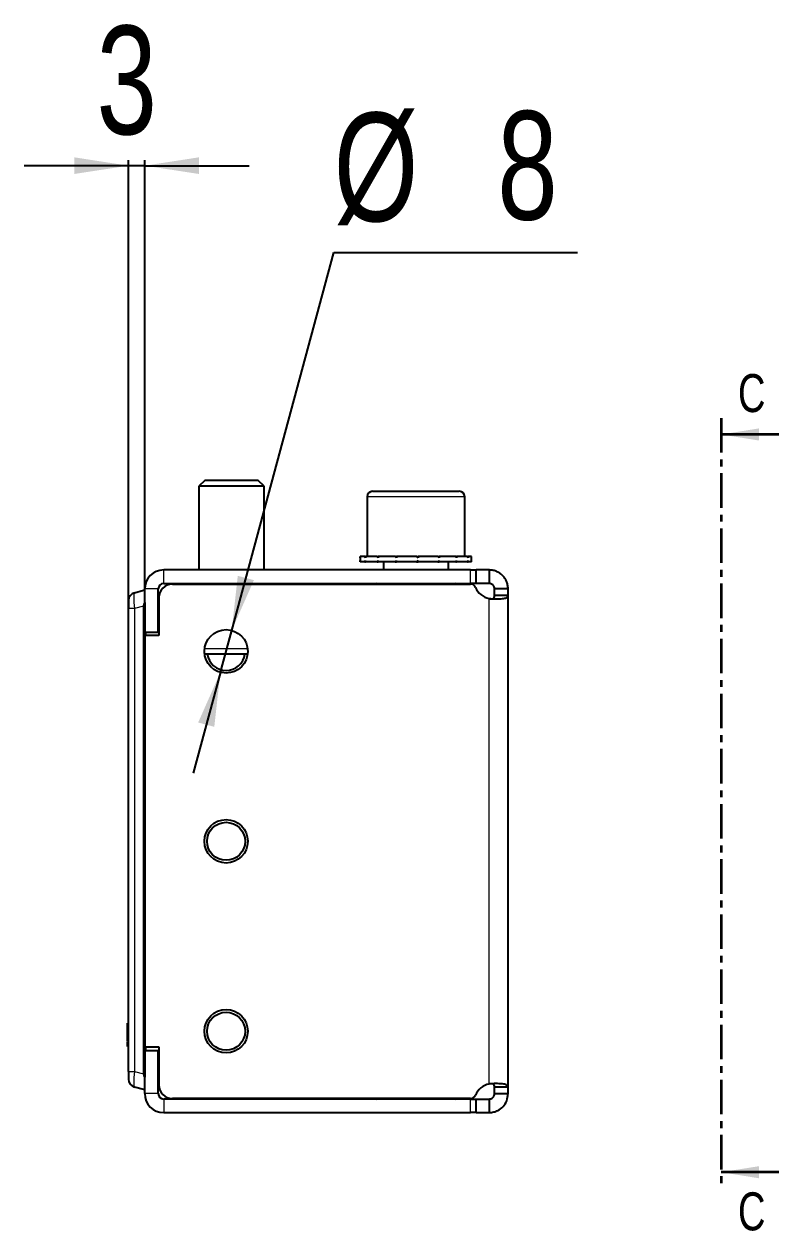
# Model space of a CAD drawing. Header units: millimetres. Extents: x 535 to 3880, y -1371 to 658.
# Drawn here: x 1942.8 to 2081.9, y 126.8 to 349.2 of the extents above; entities that cross this region are included whole.
import ezdxf

# ---------------------------------------------------------------- set-up
doc = ezdxf.new("R2010")
doc.units = ezdxf.units.MM
doc.linetypes.add('CENTER', pattern=[10.16, 6.35, -1.27, 1.27, -1.27])
doc.layers.add('FORMAT', color=7, linetype='Continuous')
doc.styles.add('SLDTEXTSTYLE0', font='TXT', dxfattribs={"width": 0.75})
doc.dimstyles.new('SLDDIMSTYLE1', dxfattribs={"dimtxt": 20, "dimasz": 10, "dimexe": 0, "dimexo": 0.0625, "dimgap": 5, "dimtad": 2, "dimdec": 1, "dimrnd": 1e-09, "dimzin": 12, "dimdsep": 46, "dimtxsty": 'SLDTEXTSTYLE0', "dimsah": 1, "dimcen": 0.09, "dimadec": 0, "dimazin": 3, "dimtfac": 1, "dimtmove": 0, "dimatfit": 0, "dimfxl": 0, "dimfrac": 2, "dimtolj": 1, "dimtzin": 12, "dimarcsym": 0})
doc.dimstyles.new('SLDDIMSTYLE2', dxfattribs={"dimtxt": 20, "dimasz": 10, "dimexe": 0, "dimexo": 0.0625, "dimgap": 5, "dimtad": 0, "dimtih": 1, "dimtoh": 1, "dimdec": 1, "dimrnd": 1e-09, "dimzin": 12, "dimdsep": 46, "dimtxsty": 'SLDTEXTSTYLE0', "dimsah": 1, "dimcen": 0, "dimadec": 0, "dimazin": 3, "dimtfac": 1, "dimtmove": 0, "dimatfit": 3, "dimfxl": 0, "dimfrac": 2, "dimtolj": 1, "dimtzin": 12, "dimarcsym": 0})

# ---------------------------------------------------------------- blocks, each defined once
blk = doc.blocks.new('_D_4')
at = {"layer": 'FORMAT'}
for p, q in [((1962.01, 323.07), (1942.77, 323.07)), ((1962.01, 241.48), (1962.01, 324.07)), ((1965.01, 323.07), (1962.01, 323.07)), ((1965.01, 236.48), (1965.01, 324.07)), ((1965.01, 323.07), (1984.24, 323.07))]:
    blk.add_line(p, q, dxfattribs=at)
for points in [[(1962.01, 323.07), (1952.01, 324.61), (1952.01, 321.54)], [(1965.01, 323.07), (1975.01, 321.54), (1975.01, 324.61)]]:
    blk.add_solid(points, dxfattribs=at)
at = {"layer": 'FORMAT', "insert": (1956.12, 348.86), "char_height": 20, "attachment_point": 1, "style": 'SLDTEXTSTYLE0'}
blk.add_mtext('3', dxfattribs=at)
blk = doc.blocks.new('_D_5')
at = {"layer": 'FORMAT'}
for p, q in [((1981.05, 237.44), (1999.85, 307.05)), ((1999.85, 307.05), (2044.79, 307.05)), ((1978.96, 229.71), (1981.05, 237.44)), ((1978.96, 229.71), (1973.95, 211.15))]:
    blk.add_line(p, q, dxfattribs=at)
for points in [[(1981.05, 237.44), (1985.14, 246.69), (1982.17, 247.49)], [(1978.96, 229.71), (1974.87, 220.46), (1977.84, 219.66)]]:
    blk.add_solid(points, dxfattribs=at)
at = {"layer": 'FORMAT', "char_height": 20, "attachment_point": 1, "style": 'SLDTEXTSTYLE0'}
for s, insert in [('%%c', (1999.85, 332.83)), ('8', (2030.01, 333.13))]:
    blk.add_mtext(s, dxfattribs=dict(at, insert=insert))

msp = doc.modelspace()

# ---------------------------------------------------------------- linework, layer by layer
at = {"color": 7, "linetype": 'CENTER', "lineweight": 35}
msp.add_line((2071.3, 276.54), (2071.3, 134.59), dxfattribs=at)
at = {"color": 7, "linetype": 'Continuous', "lineweight": 35}
for p, q in [((2081.94, 273.54), (2071.3, 273.54)), ((2081.94, 137.59), (2071.3, 137.59))]:
    msp.add_line(p, q, dxfattribs=at)
at = {"color": 7, "linetype": 'Continuous', "lineweight": 25}
for p, q in [((1976.08, 265.07), (1975.01, 264)), ((1985.93, 265.07), (1976.08, 265.07)), ((1987.01, 264), (1985.93, 265.07)), ((1975.01, 264), (1975.01, 248.57)), ((1987.01, 264), (1975.01, 264)), ((1987.01, 248.57), (1987.01, 264)), ((2007.01, 263.07), (2023.01, 263.07)), ((2006.01, 262.07), (2006.01, 251.07)), ((2024.01, 251.07), (2024.01, 262.07)), ((2004.76, 251.07), (2004.76, 250.07)), ((2004.76, 251.07), (2004.76, 250.82)), ((2005.59, 251.07), (2004.76, 251.07)), ((2004.76, 251.07), (2004.76, 251.07)), ((2004.76, 250.07), (2004.76, 250.32)), ((2005.59, 250.07), (2004.76, 250.07)), ((2004.76, 250.07), (2004.76, 250.07)), ((2005.59, 251.07), (2005.69, 251.07)), ((2005.59, 250.07), (2005.69, 250.07)), ((2005.69, 251.07), (2005.69, 250.82)), ((2007.86, 251.07), (2005.69, 251.07)), ((2005.69, 250.07), (2005.69, 250.32)), ((2007.86, 250.07), (2005.69, 250.07)), ((2007.86, 251.07), (2008.04, 251.07)), ((2007.86, 250.07), (2008.04, 250.07)), ((2008.04, 251.07), (2008.04, 250.82)), ((2011.21, 251.07), (2008.04, 251.07)), ((2008.04, 250.07), (2008.04, 250.32)), ((2011.21, 250.07), (2008.04, 250.07)), ((2009.01, 250.07), (2009.01, 248.57)), ((2011.21, 251.07), (2011.45, 251.07)), ((2011.21, 250.07), (2011.45, 250.07)), ((2011.45, 251.07), (2011.45, 250.82)), ((2015.15, 251.07), (2011.45, 251.07)), ((2011.45, 250.07), (2011.45, 250.32)), ((2015.15, 250.07), (2011.45, 250.07)), ((2015.14, 251.07), (2015.4, 251.07)), ((2015.15, 251.07), (2015.22, 251.07)), ((2015.15, 250.07), (2015.3, 250.07)), ((2015.3, 250.07), (2015.4, 250.07)), ((2015.35, 251.07), (2015.4, 251.07)), ((2015.4, 251.07), (2015.4, 250.82)), ((2019.06, 251.07), (2015.4, 251.07)), ((2015.4, 250.07), (2015.4, 250.32)), ((2019.06, 250.07), (2015.4, 250.07)), ((2019.06, 251.07), (2019.29, 251.07)), ((2019.06, 250.07), (2019.29, 250.07)), ((2019.29, 251.07), (2019.29, 250.82)), ((2022.35, 251.07), (2019.29, 251.07)), ((2019.29, 250.07), (2019.29, 250.32)), ((2022.35, 250.07), (2019.29, 250.07)), ((2021.01, 248.57), (2021.01, 250.07)), ((2022.35, 251.07), (2022.52, 251.07)), ((2022.35, 250.07), (2022.52, 250.07)), ((2022.52, 251.07), (2022.52, 250.82)), ((2024.53, 251.07), (2022.52, 251.07)), ((2022.52, 250.07), (2022.52, 250.32)), ((2024.53, 250.07), (2022.52, 250.07)), ((2024.53, 251.07), (2024.62, 251.07)), ((2024.53, 250.07), (2024.62, 250.07)), ((2024.62, 251.07), (2024.62, 250.82)), ((2025.25, 251.07), (2024.62, 251.07)), ((2024.62, 250.07), (2024.62, 250.32)), ((2025.25, 250.07), (2024.62, 250.07)), ((2025.26, 250.07), (2025.26, 251.07)), ((2025.1, 248.57), (1968.51, 248.57)), ((2025.1, 248.57), (2026.1, 248.57)), ((2026.1, 246.07), (2026.1, 248.57)), ((2028.51, 248.57), (2026.1, 248.57)), ((2028.51, 248.57), (2028.51, 246.07)), ((1963.12, 244.37), (1964.81, 244.82)), ((1964.81, 244.82), (1965.01, 244.82)), ((1965.01, 237.12), (1965.01, 245.07)), ((1967.51, 237.12), (1967.51, 245.07)), ((1968.51, 246.07), (2025.1, 246.07)), ((1970.11, 245.97), (2025.08, 245.97)), ((1970.76, 246.07), (1970.76, 245.97)), ((1971.05, 246.07), (1971.05, 245.97)), ((1972.73, 246.07), (1972.73, 245.97)), ((1975.68, 246.07), (1975.68, 245.97)), ((1979.44, 246.07), (1979.44, 245.97)), ((1983.43, 246.07), (1983.43, 245.97)), ((1987.06, 246.07), (1987.06, 245.97)), ((1989.76, 246.07), (1989.76, 245.97)), ((1991.13, 246.07), (1991.13, 245.97)), ((1991.26, 245.97), (1991.26, 246.07)), ((2026.1, 246.07), (2025.1, 246.07)), ((2028.51, 246.07), (2026.1, 246.07)), ((2032.01, 245.07), (2029.51, 245.07)), ((2029.51, 243.85), (2029.51, 245.07)), ((2032.01, 243.85), (2032.01, 245.07)), ((1962.01, 242.92), (1962.01, 241.47)), ((1965.01, 242.55), (1965.01, 155.1)), ((1967.61, 243.47), (1967.61, 236.47)), ((2032.01, 243.85), (2029.51, 243.85)), ((2032.01, 153.3), (2032.01, 243.85)), ((1962.01, 167.03), (1962.01, 241.47)), ((1964.81, 241.93), (1964.81, 155.72)), ((1967.61, 238.05), (1967.51, 237.84)), ((1965.01, 237.12), (1967.51, 237.12)), ((1965.01, 160.67), (1965.01, 236.47)), ((1967.61, 236.47), (1965.01, 236.47)), ((1983.97, 233.07), (1976.04, 233.07)), ((1962.01, 158.82), (1962.01, 167.03)), ((1961.81, 165.08), (1962.01, 165.08)), ((1961.81, 164.73), (1962.01, 164.73)), ((1961.81, 164), (1961.81, 164.73)), ((1961.81, 164), (1962.01, 164)), ((1961.81, 163.05), (1961.81, 163.16)), ((1961.81, 161.6), (1962.01, 161.6)), ((1961.81, 161.06), (1961.81, 161.6)), ((1961.81, 161.06), (1962.01, 161.06)), ((1961.81, 160.77), (1962.01, 160.77)), ((1965.01, 160.67), (1967.61, 160.67)), ((1967.61, 160.67), (1967.61, 153.67)), ((1962.01, 156.17), (1962.01, 158.82)), ((1965.01, 152.07), (1965.01, 160.02)), ((1965.01, 160.02), (1967.51, 160.02)), ((1967.51, 152.07), (1967.51, 160.02)), ((1967.61, 159.6), (1967.51, 159.81)), ((1962.01, 156.17), (1962.01, 154.73)), ((1964.81, 152.82), (1963.12, 153.28)), ((1965.01, 152.82), (1964.81, 152.82)), ((2029.51, 153.3), (2032.01, 153.3)), ((2029.51, 152.07), (2029.51, 153.3)), ((2029.51, 152.07), (2032.01, 152.07)), ((2032.01, 152.07), (2032.01, 153.3)), ((2025.1, 151.07), (1968.51, 151.07)), ((2025.08, 151.17), (1970.11, 151.17)), ((2025.1, 151.07), (2026.1, 151.07)), ((2026.1, 148.57), (2026.1, 151.07)), ((2026.1, 151.07), (2028.51, 151.07)), ((2028.51, 151.07), (2028.51, 148.57)), ((1968.51, 148.57), (2025.1, 148.57)), ((2026.1, 148.57), (2025.1, 148.57)), ((2026.1, 148.57), (2028.51, 148.57))]:
    msp.add_line(p, q, dxfattribs=at)
at = {"color": 8, "linetype": 'Continuous', "lineweight": 18}
for p, q in [((2024.01, 262.07), (2006.01, 262.07)), ((1968.51, 246.07), (1968.51, 248.57)), ((2025.1, 246.07), (2025.1, 248.57)), ((1967.51, 245.07), (1965.01, 245.07)), ((2028.51, 153.85), (2028.51, 243.3)), ((1963.12, 241.47), (1962.01, 241.47)), ((1964.81, 241.93), (1963.12, 241.47)), ((1963.12, 241.47), (1963.12, 156.17)), ((1965.2, 237.12), (1965.2, 236.47)), ((1976.04, 234.07), (1983.97, 234.07)), ((1961.81, 162.88), (1962.01, 162.88)), ((1965.2, 160.67), (1965.2, 160.02)), ((1962.01, 156.17), (1963.12, 156.17)), ((1963.12, 156.17), (1964.81, 155.72)), ((1967.51, 152.07), (1965.01, 152.07)), ((1968.51, 151.07), (1968.51, 148.57)), ((2025.1, 148.57), (2025.1, 151.07))]:
    msp.add_line(p, q, dxfattribs=at)
at = {"color": 7, "linetype": 'Continuous', "lineweight": 25}
for centre, radius in [((1980.01, 233.57), 4), ((1980.01, 198.57), 4), ((1980.01, 198.57), 3.5), ((1980.01, 163.57), 4), ((1980.01, 163.57), 3.5)]:
    msp.add_circle(centre, radius, dxfattribs=at)
for centre, radius, start, end in [((2007.01, 262.07), 1, 90, 180), ((2023.01, 262.07), 1, 0, 90), ((1968.51, 245.07), 3.5, 90, 180), ((1968.51, 245.07), 1, 90, 180), ((1970.11, 243.47), 2.5, 90, 180), ((2007.66, 245.72), 0.35, 45.5847, 90), ((2022.36, 245.72), 0.35, 90, 134.4153), ((2025.08, 244.97), 1, 22.8854, 90), ((2029.23, 246.72), 3.5, 202.8854, 258.1052), ((1963.51, 242.92), 1.5, 105, 180), ((1980.01, 233.57), 3.5, 188.2132, 351.7868), ((1963.51, 154.73), 1.5, 180, 255), ((1970.11, 153.67), 2.5, 180, 270), ((2029.23, 150.42), 3.5, 101.8948, 157.1146), ((1968.51, 152.07), 3.5, 180, 270), ((1968.51, 152.07), 1, 180, 270), ((2025.08, 152.17), 1, 270, 337.1146), ((2007.66, 151.42), 0.35, 270, 314.4153), ((2022.36, 151.42), 0.35, 225.5847, 270)]:
    msp.add_arc(centre, radius, start, end, dxfattribs=at)
at = {"color": 8, "linetype": 'Continuous', "lineweight": 18}
for centre, major_axis, start_param, end_param in [((1963.51, 241.37), (-0.38, 3), 0.016741, 1.520499), ((1963.51, 156.28), (0.38, 3), 1.621093, 3.124852)]:
    msp.add_ellipse(centre, major_axis=major_axis, ratio=0.123038, start_param=start_param, end_param=end_param, dxfattribs=at)
at = {"color": 7, "linetype": 'Continuous', "lineweight": 25}
for centre, major_axis, start_param, end_param in [((1976.4, 244.82), (-11.57, -3.1), 6.030113, 6.216148), ((1976.4, 152.82), (-11.57, 3.1), 0.067037, 0.253072)]:
    msp.add_ellipse(centre, major_axis=major_axis, ratio=0.250563, start_param=start_param, end_param=end_param, dxfattribs=at)
for points, knots in [([(2004.76, 250.82), (2004.76, 250.87), (2004.76, 250.93), (2004.76, 251.01), (2004.76, 251.05), (2004.76, 251.07)], [0, 0, 0, 0, 0.499981, 0.749988, 1, 1, 1, 1]), ([(2004.76, 250.07), (2004.76, 250.1), (2004.76, 250.14), (2004.76, 250.22), (2004.76, 250.28), (2004.76, 250.32)], [0, 0, 0, 0, 0.25014, 0.50028, 1, 1, 1, 1]), ([(2005.69, 250.82), (2005.67, 250.87), (2005.65, 250.93), (2005.61, 251.01), (2005.6, 251.05), (2005.59, 251.07)], [0, 0, 0, 0, 0.499981, 0.749988, 1, 1, 1, 1]), ([(2005.59, 250.07), (2005.6, 250.1), (2005.61, 250.14), (2005.65, 250.22), (2005.67, 250.28), (2005.69, 250.32)], [0, 0, 0, 0, 0.25014, 0.50028, 1, 1, 1, 1]), ([(2008.04, 250.82), (2008.01, 250.87), (2007.96, 250.93), (2007.9, 251.01), (2007.87, 251.05), (2007.86, 251.07)], [0, 0, 0, 0, 0.499981, 0.749988, 1, 1, 1, 1]), ([(2007.86, 250.07), (2007.87, 250.1), (2007.9, 250.14), (2007.96, 250.22), (2008.01, 250.28), (2008.04, 250.32)], [0, 0, 0, 0, 0.2501401, 0.5002802, 1, 1, 1, 1]), ([(2011.45, 250.82), (2011.41, 250.87), (2011.35, 250.93), (2011.27, 251.01), (2011.23, 251.05), (2011.21, 251.07)], [0, 0, 0, 0, 0.4999808, 0.7499881, 1, 1, 1, 1]), ([(2011.21, 250.07), (2011.23, 250.1), (2011.27, 250.14), (2011.35, 250.22), (2011.41, 250.28), (2011.45, 250.32)], [0, 0, 0, 0, 0.2501401, 0.5002802, 1, 1, 1, 1]), ([(2015.4, 250.82), (2015.35, 250.87), (2015.29, 250.93), (2015.21, 251.01), (2015.17, 251.05), (2015.15, 251.07)], [0, 0, 0, 0, 0.499981, 0.749988, 1, 1, 1, 1]), ([(2015.15, 250.07), (2015.17, 250.1), (2015.21, 250.14), (2015.29, 250.22), (2015.35, 250.28), (2015.4, 250.32)], [0, 0, 0, 0, 0.25014, 0.50028, 1, 1, 1, 1]), ([(2015.4, 250.82), (2015.38, 250.9), (2015.35, 251.03), (2015.31, 251.06), (2015.3, 251.07)], [0, 0, 0, 0, 0.561794, 1, 1, 1, 1]), ([(2015.4, 250.32), (2015.38, 250.25), (2015.35, 250.12), (2015.31, 250.09), (2015.3, 250.07)], [0, 0, 0, 0, 0.561794, 1, 1, 1, 1]), ([(2019.29, 250.82), (2019.25, 250.87), (2019.19, 250.93), (2019.11, 251.01), (2019.08, 251.05), (2019.06, 251.07)], [0, 0, 0, 0, 0.4999808, 0.7499881, 1, 1, 1, 1]), ([(2019.06, 250.07), (2019.08, 250.1), (2019.11, 250.14), (2019.19, 250.22), (2019.25, 250.28), (2019.29, 250.32)], [0, 0, 0, 0, 0.25014, 0.50028, 1, 1, 1, 1]), ([(2022.52, 250.82), (2022.5, 250.87), (2022.45, 250.93), (2022.4, 251.01), (2022.37, 251.05), (2022.35, 251.07)], [0, 0, 0, 0, 0.499981, 0.749988, 1, 1, 1, 1]), ([(2022.35, 250.07), (2022.37, 250.1), (2022.4, 250.14), (2022.45, 250.22), (2022.5, 250.28), (2022.52, 250.32)], [0, 0, 0, 0, 0.2501401, 0.5002802, 1, 1, 1, 1]), ([(2024.62, 250.82), (2024.6, 250.87), (2024.58, 250.93), (2024.55, 251.01), (2024.54, 251.05), (2024.53, 251.07)], [0, 0, 0, 0, 0.499981, 0.749988, 1, 1, 1, 1]), ([(2024.53, 250.07), (2024.54, 250.1), (2024.55, 250.14), (2024.58, 250.22), (2024.6, 250.28), (2024.62, 250.32)], [0, 0, 0, 0, 0.25014, 0.50028, 1, 1, 1, 1]), ([(2032.01, 245.07), (2031.99, 245.33), (2031.96, 245.83), (2031.67, 246.65), (2031.21, 247.36), (2030.58, 247.92), (2029.97, 248.28), (2029.26, 248.53), (2028.76, 248.56), (2028.51, 248.57)], [0, 0, 0, 0, 0.144067, 0.271276, 0.474907, 0.597997, 0.726338, 0.860245, 1, 1, 1, 1]), ([(1971.01, 245.97), (1971.01, 245.99), (1971, 246.02), (1971, 246.05), (1970.99, 246.07)], [0, 0, 0, 0, 0.374848, 1, 1, 1, 1]), ([(1972.65, 245.97), (1972.64, 245.99), (1972.62, 246.02), (1972.6, 246.05), (1972.59, 246.07)], [0, 0, 0, 0, 0.374848, 1, 1, 1, 1]), ([(1975.55, 245.97), (1975.54, 245.99), (1975.52, 246.02), (1975.49, 246.05), (1975.47, 246.07)], [0, 0, 0, 0, 0.374848, 1, 1, 1, 1]), ([(1979.29, 245.97), (1979.28, 245.99), (1979.25, 246.02), (1979.21, 246.05), (1979.19, 246.07)], [0, 0, 0, 0, 0.374848, 1, 1, 1, 1]), ([(1983.29, 245.97), (1983.28, 245.99), (1983.24, 246.02), (1983.21, 246.05), (1983.19, 246.07)], [0, 0, 0, 0, 0.374848, 1, 1, 1, 1]), ([(1986.94, 245.97), (1986.93, 245.99), (1986.9, 246.02), (1986.87, 246.05), (1986.86, 246.07)], [0, 0, 0, 0, 0.374848, 1, 1, 1, 1]), ([(1989.69, 245.97), (1989.68, 245.99), (1989.66, 246.02), (1989.64, 246.05), (1989.63, 246.07)], [0, 0, 0, 0, 0.374848, 1, 1, 1, 1]), ([(1991.11, 245.97), (1991.11, 245.99), (1991.1, 246.02), (1991.1, 246.05), (1991.09, 246.07)], [0, 0, 0, 0, 0.374848, 1, 1, 1, 1]), ([(2029.51, 245.07), (2029.49, 245.21), (2029.47, 245.4), (2029.34, 245.63), (2029.24, 245.76), (2029.1, 245.89), (2028.92, 245.99), (2028.72, 246.06), (2028.58, 246.07), (2028.51, 246.07)], [0, 0, 0, 0, 0.294103, 0.406373, 0.497014, 0.611853, 0.731691, 0.860101, 1, 1, 1, 1]), ([(2028.51, 243.3), (2028.82, 243.28), (2029.41, 243.26), (2030.36, 243.24), (2031.22, 243.28), (2031.88, 243.5), (2031.96, 243.73), (2032.01, 243.85)], [0, 0, 0, 0, 0.1708405, 0.3192172, 0.5481031, 0.7678223, 1, 1, 1, 1]), ([(2028.51, 243.3), (2028.6, 243.28), (2028.76, 243.26), (2028.98, 243.24), (2029.15, 243.26), (2029.28, 243.31), (2029.38, 243.4), (2029.48, 243.56), (2029.5, 243.73), (2029.51, 243.85)], [0, 0, 0, 0, 0.154359, 0.287283, 0.400435, 0.496544, 0.604314, 0.723151, 1, 1, 1, 1]), ([(1961.81, 164.73), (1961.81, 164.84), (1961.81, 165.05), (1961.81, 165.07), (1961.81, 165.08)], [0, 0, 0, 0, 0.5368, 1, 1, 1, 1]), ([(1961.81, 162.88), (1961.81, 163.04), (1961.81, 163.38), (1961.81, 163.8), (1961.81, 163.99), (1961.81, 164.07)], [0, 0, 0, 0, 0.3469857, 0.7021684, 1, 1, 1, 1]), ([(1961.81, 161.73), (1961.81, 161.76), (1961.81, 161.88), (1961.81, 162.29), (1961.81, 162.68), (1961.81, 162.88)], [0, 0, 0, 0, 0.136302, 0.576865, 1, 1, 1, 1]), ([(1961.81, 160.77), (1961.81, 160.78), (1961.81, 160.81), (1961.81, 160.99), (1961.81, 161.06)], [0, 0, 0, 0, 0.577653, 1, 1, 1, 1]), ([(2032.01, 153.3), (2031.95, 153.42), (2031.87, 153.64), (2031.3, 153.83), (2030.7, 153.9), (2030.06, 153.92), (2029.32, 153.91), (2028.78, 153.87), (2028.51, 153.85)], [0, 0, 0, 0, 0.254149, 0.448213, 0.574908, 0.708872, 0.850468, 1, 1, 1, 1]), ([(2029.51, 153.3), (2029.49, 153.42), (2029.47, 153.62), (2029.32, 153.83), (2029.19, 153.87), (2029.14, 153.89)], [0, 0, 0, 0, 0.488232, 0.819706, 1, 1, 1, 1]), ([(2028.51, 151.07), (2028.59, 151.08), (2028.74, 151.09), (2028.95, 151.17), (2029.12, 151.28), (2029.25, 151.4), (2029.36, 151.54), (2029.48, 151.77), (2029.49, 151.95), (2029.51, 152.07)], [0, 0, 0, 0, 0.1567865, 0.2908092, 0.4035006, 0.4972984, 0.6071328, 0.7261813, 1, 1, 1, 1]), ([(2028.51, 148.57), (2028.8, 148.6), (2029.35, 148.64), (2030.25, 148.99), (2031.14, 149.66), (2031.86, 150.77), (2031.96, 151.63), (2032.01, 152.07)], [0, 0, 0, 0, 0.16069, 0.301312, 0.521951, 0.753573, 1, 1, 1, 1])]:
    msp.add_open_spline(points, degree=3, knots=knots, dxfattribs=at)
at = {"color": 7, "linetype": 'Continuous', "lineweight": 35}
for points in [[(2071.3, 273.54), (2078.3, 272.42), (2078.3, 274.66)], [(2071.3, 137.59), (2078.3, 136.47), (2078.3, 138.71)]]:
    msp.add_solid(points, dxfattribs=at)

# ---------------------------------------------------------------- texts
at = {"color": 7, "linetype": 'Continuous', "char_height": 7, "attachment_point": 1, "style": 'SLDTEXTSTYLE0'}
for insert in [(2074.39, 284.67), (2074.39, 133.88)]:
    msp.add_mtext('C', dxfattribs=dict(at, insert=insert))

# ---------------------------------------------------------------- dimensions: what is measured, and where the dimension line sits
at = {"layer": 'FORMAT'}
dim = msp.add_linear_dim(base=(1962.01, 323.07), p1=(1965.01, 236.47), p2=(1962.01, 241.47), dimstyle='SLDDIMSTYLE1', dxfattribs=at)
dim.commit()
dim.dimension.update_dxf_attribs({"geometry": '_D_4', "text_midpoint": (1963.51, 323.07), "dimtype": 160})
dim = msp.add_diameter_dim_2p(p1=(1981.05, 237.44), p2=(1978.96, 229.71), dimstyle='SLDDIMSTYLE2', dxfattribs=at)
dim.commit()
dim.dimension.update_dxf_attribs({"geometry": '_D_5', "text_midpoint": (2022.32, 323.07), "dimtype": 163})

doc.saveas('drawing.dxf')
